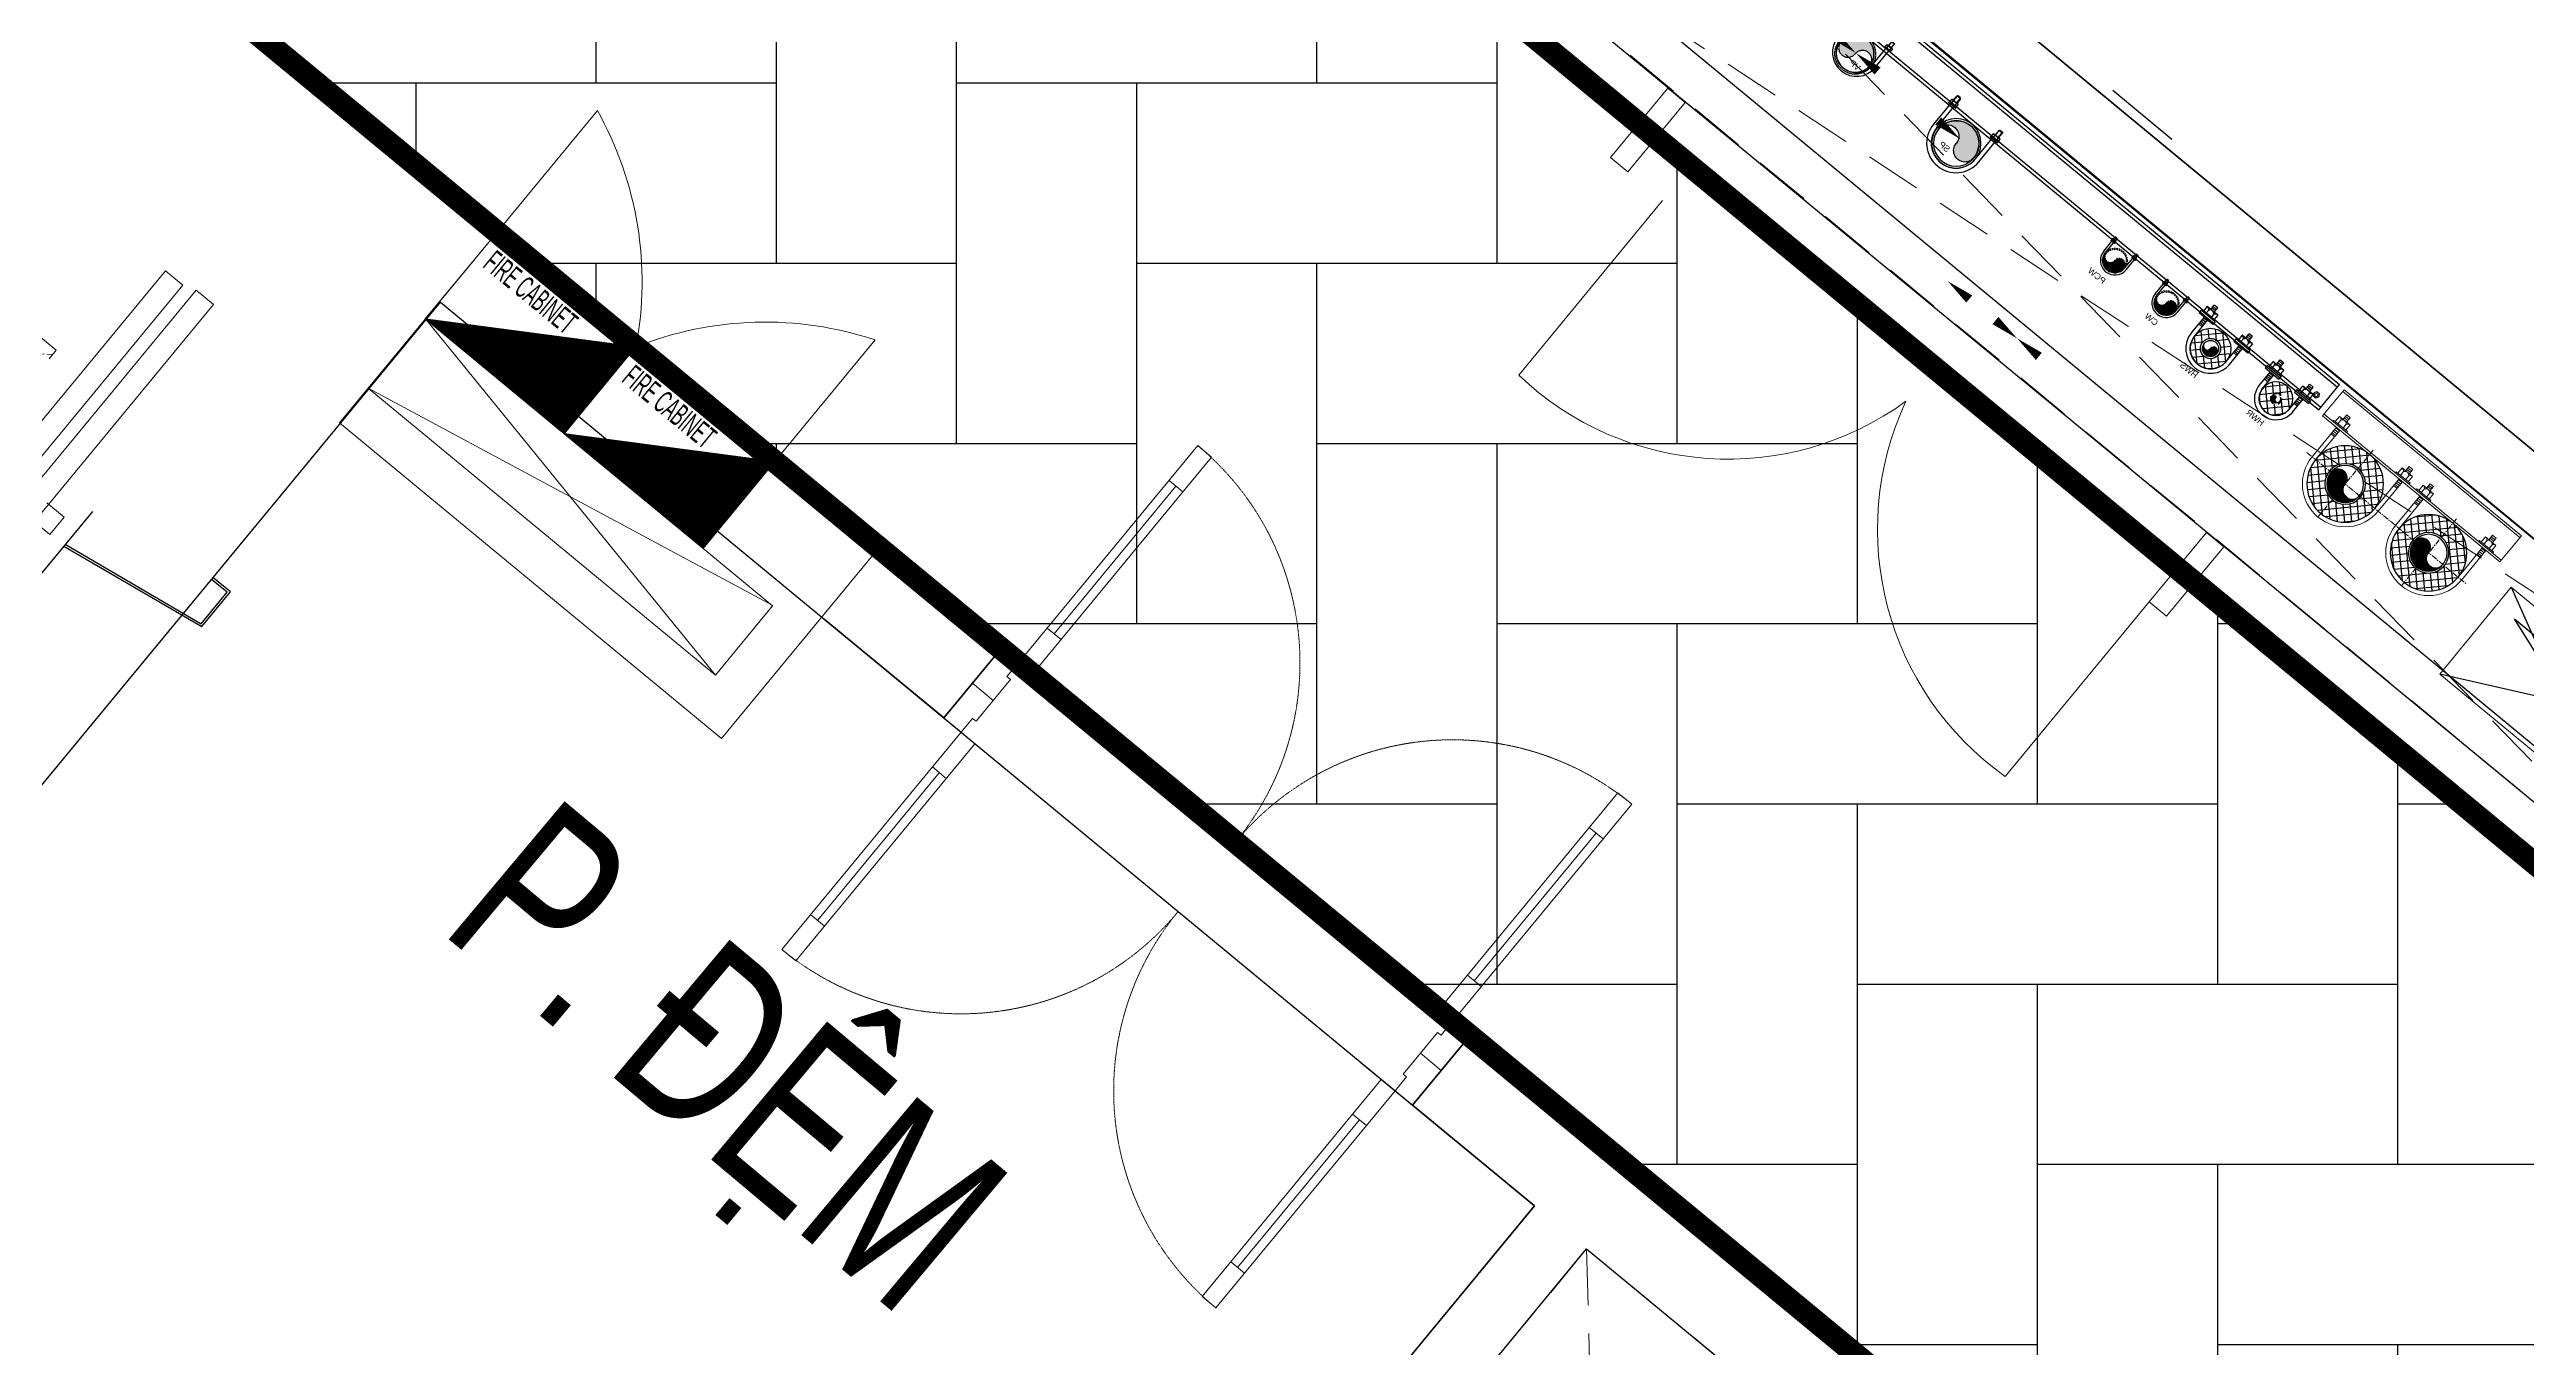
# Model space of a CAD drawing. Header units: millimetres. Extents: x -1307397 to 11565522512, y -626897 to 1138105.
# Drawn here: x 145765 to 151264, y 127131 to 130012 of the extents above; entities that cross this region are included whole.
import ezdxf
from ezdxf.enums import TextEntityAlignment as Align

# ---------------------------------------------------------------- set-up
doc = ezdxf.new("R2010")
doc.units = ezdxf.units.MM
doc.header["$MEASUREMENT"] = 0
doc.set_wipeout_variables(frame=1)
for name, pattern in [('ACAD_ISO14W100', [24, 12, -3, 0, -3, 0, -3, 0, -3]), ('CENTER', [2, 1.25, -0.25, 0.25, -0.25]), ('COLD_WATER', [10.5, 6.5, -2, 0, -2]), ('HIDDEN', [0.375, 0.25, -0.125]), ('VENT', [3, 2, -1]), ('Xref_NT1+NT2_MBDV Cot vach_220729$0$ACAD_ISO02W100', [15, 12, -3]), ('Xref_NT1+NT2_MBDV Cot vach_220729$0$HIDDEN2', [0.1875, 0.125, -0.0625])]:
    doc.linetypes.add(name, pattern=pattern)
for name, color, linetype in [('A-CORE-OTLN', 160, 'Continuous'), ('KT-Net manh', 139, 'Continuous'), ('KT-Text', 7, 'Continuous'), ('KT-Tuong', 1, 'Continuous'), ('M-CHILLEDWTR-35CHW', 63, 'CHW'), ('M-GENERAL-15', 6, 'Continuous'), ('MEP-00-GENERAL-15', 6, 'Continuous'), ('MEP-F-SPK-100', 5, 'Continuous'), ('MEP-H-N-CWATR-50CW', 3, 'COLD_WATER'), ('MEP-H-N-DRAIN-70', 142, 'Continuous'), ('MEP-H-N-FITTING-35', 2, 'Continuous'), ('MEP-H-N-HWATR-50HW', 14, 'HWS'), ('MEP-H-N-HWATR-50HWR', 200, 'ACAD_ISO14W100'), ('MEP-H-N-VENT-35VE', 2, 'VENT'), ('MEP-M-DUCT-15', 6, 'Continuous'), ('MEP-M-DUCT-25', 7, 'Continuous'), ('SPE-MEP-General', 71, 'Continuous'), ('Xref_NT1+NT2_MBDV Cot vach_220729$0$KT-Net manh', 139, 'Continuous'), ('Xref_NT1+NT2_MBDV Cot vach_220729$0$KT-Tuong', 1, 'Continuous')]:
    doc.layers.add(name, color=color, linetype=linetype)
for name, color, linetype, lineweight in [('khung layout', 8, 'Continuous', 9), ('KT-lomo nuoc', 3, 'HIDDEN', 5), ('KT-Net cat', 1, 'Continuous', 40), ('SPE-MEP-Fire', 10, 'Continuous', 0), ('SPE-MEP-HVAC', 140, 'Continuous', 0), ('SPE-MEP-M-SLAB OPENING', 4, 'Continuous', 0), ('SPE-MEP-M-WALL OPENING', 81, 'Continuous', 0), ('SPE-MEP-Plumbing', 90, 'Continuous', 0), ('Xref_NT1+NT2_MBDV Cot vach_220729$0$CUA', 37, 'Continuous', 13), ('Xref_NT1+NT2_MBDV Cot vach_220729$0$KT-Noi that', 36, 'Continuous', 9)]:
    doc.layers.add(name, color=color, linetype=linetype, lineweight=lineweight)
doc.styles.add('Arial', font='arial.ttf', dxfattribs={"width": 0.7})
doc.styles.add('AUDIT_D_220808132811-16', font='txt')
doc.styles.get("Standard").update_dxf_attribs({"font": 'arial.ttf'})
doc.linetypes.add('CHW', pattern='A,10,-3.4,["CHW",AUDIT_D_220808132811-16,S=1.8,R=0,X=-2.8,Y=-0.77],-3.4', length=16.8)
doc.linetypes.add('HWS', pattern='A,8.75,-0.785714,["HWS",Standard,S=3,R=0,X=0,Y=-1.5],-10.214286,8.75', length=28.5)
doc.dimstyles.new('SPE-DIM25', dxfattribs={"dimscale": 25, "dimtxt": 2.5, "dimasz": 2.5, "dimexe": 1.25, "dimexo": 0.625, "dimtad": 1, "dimdec": 0, "dimtxsty": 'Standard', "dimcen": 2.5, "dimadec": 0, "dimazin": 0, "dimtfac": 1, "dimtdec": 0, "dimtmove": 0, "dimatfit": 3, "dimldrblk": 'CLOSEDBLANK', "dimfxl": 1, "dimarcsym": 0})

# ---------------------------------------------------------------- blocks, each defined once
blk = doc.blocks.new('Xref_NT1+NT2_MBDV Cot vach_220729$0$TMCC')
at = {"layer": 'Xref_NT1+NT2_MBDV Cot vach_220729$0$KT-Noi that', "linetype": 'Continuous', "ltscale": 2}
for p, q in [((-2515, -215, 0), (-2515, -2440, 0)), ((-2465, -2440, 0), (-2465, -215, 0)), ((-2560, -1865, 0), (-2560, -1815, 0)), ((-2560, -1815, 0), (-2510, -1815, 0)), ((-2510, -1865, 0), (-2560, -1865, 0)), ((-2310, -2115, 0), (-2310, -2140, 0)), ((-2310, -2140, 0), (-185, -2140, 0)), ((-2515, -2440, 0), (-2465, -2440, 0))]:
    blk.add_line(p, q, dxfattribs=at)
at = {"layer": 'Xref_NT1+NT2_MBDV Cot vach_220729$0$KT-Noi that', "linetype": 'Xref_NT1+NT2_MBDV Cot vach_220729$0$ACAD_ISO02W100', "ltscale": 2}
blk.add_line((-185, -490, 0), (-2310, -2127.5, 0), dxfattribs=at)
at = {"layer": 'Xref_NT1+NT2_MBDV Cot vach_220729$0$KT-Noi that', "linetype": 'Continuous', "ltscale": 2, "elevation": 0}
blk.add_lwpolyline([(-2385, -2430), (-2385, -225), (-2435, -225), (-2435, -2430)], close=True, dxfattribs=at)
blk = doc.blocks.new('A$C667142F9')
at = {"layer": 'Xref_NT1+NT2_MBDV Cot vach_220729$0$KT-Net manh'}
blk.add_line((2769.5, 1269.2), (1941.7, 266.8), dxfattribs=at)
at = {"layer": 'Xref_NT1+NT2_MBDV Cot vach_220729$0$KT-Net manh', "elevation": 0}
for points in [[(2705.8, 1192.1), (3012.1, 1013.4), (3075.7, 1090.3), (3037.1, 1122.2)], [(2709.1, 1196.1), (3010.7, 1019.5), (3068.6, 1089.6), (3033.9, 1118.3)]]:
    blk.add_lwpolyline(points, dxfattribs=at)
at = {"layer": 'Xref_NT1+NT2_MBDV Cot vach_220729$0$KT-Noi that', "rotation": 140.448826737169}
blk.add_blockref('Xref_NT1+NT2_MBDV Cot vach_220729$0$TMCC', (-454.7, 1448.2), dxfattribs=at)
blk = doc.blocks.new('*U599')
at = {"color": 0}
blk.add_lwpolyline([(0, 0), (250, 0), (250, 500), (0, 500)], close=True, dxfattribs=at)
at = {"layer": 'MEP-M-DUCT-15'}
blk.add_lwpolyline([(50, 450), (150, 350), (50, 50), (50, 450)], dxfattribs=at)
for points in [[(50, 50), (50, 450), (150, 350), (50, 50)], [(150, 350), (200, 450), (50, 450), (150, 350)]]:
    blk.add_solid(points, dxfattribs=at)
at = {"layer": 'MEP-M-DUCT-25'}
for p, q in [((0, 500), (250, 0)), ((0, 0), (250, 500))]:
    blk.add_line(p, q, dxfattribs=at)
blk = doc.blocks.new('*U602')
at = {"color": 0, "linetype": 'Continuous'}
for p, q in [((-6.5, 3.8), (0, 7.5)), ((-6.5, -3.8), (-6.5, 3.8)), ((6.5, 3.8), (0, 7.5)), ((6.5, -3.8), (6.5, 3.8)), ((-6.5, -3.8), (0, -7.5)), ((6.5, -3.8), (0, -7.5))]:
    blk.add_line(p, q, dxfattribs=at)
for radius in [6.5, 3.4]:
    blk.add_circle((0, 0), radius, dxfattribs=at)
blk.add_arc((0, 0), 4, 250, 160, dxfattribs=at)
blk = doc.blocks.new('*U567')
at = {"layer": 'MEP-00-GENERAL-15'}
for p, q in [((-1933.5, 0), (19.7, 0)), ((-1933.5, 0), (-1933.5, -72.2)), ((19.7, 0), (19.7, -72.2)), ((-1933.5, -7.2), (19.7, -7.2)), ((-1933.5, -65), (19.7, -65)), ((-1933.5, -72.2), (19.7, -72.2))]:
    blk.add_line(p, q, dxfattribs=at)
at = {"layer": 'khung layout', "xscale": -1, "rotation": 270}
for p in [(-1908.5, -21.9), (-5.3, -21.9)]:
    blk.add_blockref('*U602', p, dxfattribs=at)
blk = doc.blocks.new('nut3f')
at = {"linetype": 'Continuous'}
for p, q in [((3.9, 14.7), (3, 13.1)), ((14.9, 7.5), (4.1, 7.5)), ((3.9, -14.7), (3, -13.1)), ((14.9, -7.5), (4.1, -7.5))]:
    blk.add_line(p, q, dxfattribs=at)
blk.add_lwpolyline([(0, -16.5), (3, -16.5), (3, 16.5), (0, 16.5)], close=True)
for points in [[(4.1, 15, 0.295391), (4.1, 7.5, 0.147477), (4.1, -7.5, 0.295391), (4.1, -15)], [(14.9, -15, 0.295391), (14.9, -7.5, 0.147477), (14.9, 7.5, 0.295391), (14.9, 15, 0.295391)]]:
    blk.add_lwpolyline(points, format="xyb", dxfattribs=at)
for points in [[(3, -13.1), (3, 13.1)], [(4.1, 15), (14.9, 15)], [(15.1, 14.7), (16, 13.1), (16, -13.1), (15.1, -14.7)], [(16, -13.1), (16, 13.1)], [(14.9, -15), (4.1, -15)]]:
    blk.add_lwpolyline(points, dxfattribs=at)
blk = doc.blocks.new('A$C7E1B1627')
for p, q in [((5.4, 9.9, 0), (5.4, -3.5, 0)), ((15.6, 9.9, 0), (5.4, 9.9, 0)), ((6.4, 9.9, 0), (6.4, -3.5, 0)), ((14.5, 9.9, 0), (14.5, -3.5, 0)), ((15.6, -3.5, 0), (15.6, 9.9, 0)), ((5.4, -3.5, 0), (15.6, -3.5, 0)), ((6.9, -5, 0), (5.4, -3.5, 0)), ((5.4, -3.5, 0), (15.6, -3.5, 0)), ((14, -5, 0), (6.9, -5, 0)), ((15.6, -3.5, 0), (14, -5, 0))]:
    blk.add_line(p, q)
at = {"xscale": 0.6346153849304894, "yscale": 0.6350852196133432, "zscale": 0.6346153849304894, "rotation": 270}
blk.add_blockref('nut3f', (10.5, 20, 0), dxfattribs=at)
blk = doc.blocks.new('M80')
at = {"extrusion": (0, 0, -1)}
for p, q in [((0, 53.4), (-48, 53.4)), ((0, 45.2), (-48, 45.2)), ((0, -45.2), (-48, -45.2)), ((0, -53.4), (-48, -53.4))]:
    blk.add_line(p, q, dxfattribs=at)
for radius in [53.4, 45.2]:
    blk.add_arc((0, 0), radius, 90, 270, dxfattribs=at)
at = {"extrusion": (0, 0, -1), "xscale": -0.8181818181818181, "yscale": 0.8181818181818181, "zscale": 0.8181818181818181, "rotation": 89.99999494931724}
blk.add_blockref('A$C7E1B1627', (64.3, 57.9, 0), dxfattribs=at)
at = {"xscale": -0.8181818181818181, "yscale": 0.8181818181818181, "zscale": -0.8181818181818181, "rotation": 270.0000050506828}
blk.add_blockref('A$C7E1B1627', (-64.3, -57.9, 0), dxfattribs=at)
blk = doc.blocks.new('A$C2E6932DA')
blk.add_wipeout([(55.2, 0), (54.8, -6.9), (53.5, -13.7), (51.4, -20.3), (48.4, -26.6), (44.7, -32.5), (40.3, -37.8), (35.2, -42.6), (29.6, -46.6), (23.5, -50), (17.1, -52.5), (10.4, -54.3), (3.5, -55.1), (-3.5, -55.1), (-10.4, -54.3), (-17.1, -52.5), (-23.5, -50), (-29.6, -46.6), (-35.2, -42.6), (-40.3, -37.8), (-44.7, -32.5), (-48.4, -26.6), (-51.4, -20.3), (-53.5, -13.7), (-54.8, -6.9), (-55.2, 0), (-54.8, 6.9), (-53.5, 13.7), (-51.4, 20.3), (-48.4, 26.6), (-44.7, 32.5), (-40.3, 37.8), (-35.2, 42.6), (-29.6, 46.6), (-23.5, 50), (-17.1, 52.5), (-10.4, 54.3), (-3.5, 55.1), (3.5, 55.1), (10.4, 54.3), (17.1, 52.5), (23.5, 50), (29.6, 46.6), (35.2, 42.6), (40.3, 37.8), (44.7, 32.5), (48.4, 26.6), (51.4, 20.3), (53.5, 13.7), (54.8, 6.9)])
h = blk.add_hatch(color=256)
edge = h.paths.add_edge_path()
edge.add_arc((25.4, 0), 25.4, 0, 180)
edge.add_arc((-25.4, 0), 25.4, -180, 0, ccw=False)
edge.add_arc((0, 0), 50.8, 0, 180, ccw=False)
for radius in [55.2, 50.8]:
    blk.add_circle((0, 0), radius)
for centre, radius, start, end in [((0, 0), 50.8, 0, 180), ((25.4, 0), 25.4, 0, 180), ((-25.4, 0), 25.4, 180, 0)]:
    blk.add_arc(centre, radius, start, end)
blk = doc.blocks.new('Pipe-DN32')
for points in [[(-98, -50, 0.414214), (-80, -68), (-80, -50, -1)], [(-62, -50, 1), (-80, -50)], [(-62, -50), (-80, -50), (-80, -68, 0.414214)]]:
    blk.add_hatch(color=256).paths.add_polyline_path(points)
at = {"layer": 'M-GENERAL-15'}
h = blk.add_hatch(dxfattribs=at)
h.set_pattern_fill('ANSI37', color=256, scale=5, style=0)
h.set_pattern_definition([(45, (520, 1422.5), (-11.22532, 11.22532), []), (135, (520, 1422.5), (-11.22532, -11.22532), [])])
edge = h.paths.add_edge_path()
edge.add_arc((-80, -50), 45, 0, 360)
edge = h.paths.add_edge_path(flags=17)
edge.add_arc((-80, -50), 22.5, 0, 360)
for radius in [22.5, 18]:
    blk.add_circle((-80, -50), radius)
for centre, start, end in [((-89, -50), 180, 0), ((-71, -50), 0, 180)]:
    blk.add_arc(centre, 9, start, end)
at = {"layer": 'M-CHILLEDWTR-35CHW'}
blk.add_circle((-80, -50), 45, dxfattribs=at)
at = {"layer": 'MEP-H-N-FITTING-35'}
for p, q in [((-150, 2.5), (-150, -5)), ((-110, 2.5), (-150, 2.5)), ((-145, 17.5), (-145, 2.5)), ((-115, 17.5), (-145, 17.5)), ((-137.5, 2.5), (-137.5, 12.4)), ((-125, 30), (-135, 30)), ((-135, 17.5), (-135, 30)), ((-125, 25.8), (-135, 25.8)), ((-125, 21.7), (-135, 21.7)), ((-125, 17.5), (-125, 30)), ((-122.5, 2.5), (-122.5, 12.4)), ((-115, 17.5), (-115, 2.5)), ((-110, 2.5), (-110, -5)), ((-50, 2.5), (-50, -5)), ((-10, 2.5), (-50, 2.5)), ((-45, 17.5), (-45, 2.5)), ((-15, 17.5), (-45, 17.5)), ((-37.5, 2.5), (-37.5, 12.4)), ((-25, 30), (-35, 30)), ((-35, 17.5), (-35, 30)), ((-25, 25.8), (-35, 25.8)), ((-25, 21.7), (-35, 21.7)), ((-25, 17.5), (-25, 30)), ((-22.5, 2.5), (-22.5, 12.4)), ((-15, 17.5), (-15, 2.5)), ((-10, 2.5), (-10, -5)), ((-110, -5), (-150, -5)), ((-135, -50), (-135, -4.6)), ((-125, -7.6), (-135, -7.6)), ((-125, -12.1), (-135, -12.1)), ((-125, -16.6), (-135, -16.6)), ((-125, -21.1), (-135, -21.1)), ((-125, -24.6), (-135, -24.6)), ((-125, -50), (-125, -4.6)), ((-10, -5), (-50, -5)), ((-35, -50), (-35, -4.6)), ((-25, -7.6), (-35, -7.6)), ((-25, -12.1), (-35, -12.1)), ((-25, -16.6), (-35, -16.6)), ((-25, -21.1), (-35, -21.1)), ((-25, -24.6), (-35, -24.6)), ((-25, -50), (-25, -4.6))]:
    blk.add_line(p, q, dxfattribs=at)
for centre, radius, start, end in [((-144.1, 10.7), 6.83, 14.3721, 97.4324), ((-130, 9.4), 8.08, 21.8045, 158.1955), ((-115.9, 10.7), 6.83, 82.5676, 165.6279), ((-44.1, 10.7), 6.83, 14.3721, 97.4324), ((-30, 9.4), 8.08, 21.8045, 158.1955), ((-15.9, 10.7), 6.83, 82.5676, 165.6279), ((-80, -50), 55, 180, 0), ((-80, -50), 45, 180, 0)]:
    blk.add_arc(centre, radius, start, end, dxfattribs=at)
blk = doc.blocks.new('*U601')
blk.add_blockref('Pipe-DN32', (172.5, 5))
blk = doc.blocks.new('Pipe-DN20')
for points in [[(-80, -38.5, -0.908893), (-90.5, -38.5, 0.386545), (-80, -48)], [(-69.5, -38.5, 0.908893), (-80, -38.5)], [(-69.5, -38.5), (-80, -38.5), (-80, -48, 0.386545)]]:
    blk.add_hatch(color=256).paths.add_polyline_path(points)
at = {"layer": 'M-GENERAL-15'}
h = blk.add_hatch(dxfattribs=at)
h.set_pattern_fill('ANSI37', color=256, scale=5, style=0)
h.set_pattern_definition([(45, (520, 1435), (-11.22532, 11.22532), []), (135, (520, 1435), (-11.22532, -11.22532), [])])
edge = h.paths.add_edge_path()
edge.add_arc((-80, -37.5), 37.5, 0, 360)
edge = h.paths.add_edge_path(flags=17)
edge.add_arc((-80, -37.5), 12.5, 0, 360)
for radius in [12.5, 10.5]:
    blk.add_circle((-80, -37.5), radius)
for centre, start, end in [((-85.2, -38), 185.465, 354.535), ((-74.8, -39), 5.465, 174.535)]:
    blk.add_arc(centre, 5.25, start, end)
at = {"layer": 'M-CHILLEDWTR-35CHW'}
blk.add_circle((-80, -37.5), 37.5, dxfattribs=at)
at = {"layer": 'MEP-H-N-FITTING-35'}
for p, q in [((-142.5, 7.5), (-142.5, 0)), ((-102.5, 0), (-142.5, 0)), ((-137.5, 22.5), (-137.5, 7.5)), ((-130, 7.5), (-130, 17.4)), ((-117.5, 35), (-127.5, 35)), ((-127.5, 22.5), (-127.5, 35)), ((-117.5, 30.8), (-127.5, 30.8)), ((-117.5, 26.7), (-127.5, 26.7)), ((-127.5, -38.5), (-127.5, 0)), ((-117.5, 22.5), (-117.5, 35)), ((-117.5, -38.5), (-117.5, 0)), ((-115, 7.5), (-115, 17.4)), ((-107.5, 22.5), (-107.5, 7.5)), ((-102.5, 7.5), (-102.5, 0)), ((-57.5, 7.5), (-57.5, 0)), ((-17.5, 0), (-57.5, 0)), ((-52.5, 22.5), (-52.5, 7.5)), ((-45, 7.5), (-45, 17.4)), ((-32.5, 35), (-42.5, 35)), ((-42.5, 22.5), (-42.5, 35)), ((-32.5, 30.8), (-42.5, 30.8)), ((-32.5, 26.7), (-42.5, 26.7)), ((-42.5, -38.5), (-42.5, 0)), ((-32.5, 22.5), (-32.5, 35)), ((-32.5, -38.5), (-32.5, 0)), ((-30, 7.5), (-30, 17.4)), ((-22.5, 22.5), (-22.5, 7.5)), ((-17.5, 7.5), (-17.5, 0)), ((-117.5, -2.6), (-127.5, -2.6)), ((-117.5, -7.1), (-127.5, -7.1)), ((-117.5, -11.6), (-127.5, -11.6)), ((-117.5, -16.1), (-127.5, -16.1)), ((-117.5, -19.6), (-127.5, -19.6)), ((-32.5, -2.6), (-42.5, -2.6)), ((-32.5, -7.1), (-42.5, -7.1)), ((-32.5, -11.6), (-42.5, -11.6)), ((-32.5, -16.1), (-42.5, -16.1)), ((-32.5, -19.6), (-42.5, -19.6))]:
    blk.add_line(p, q, dxfattribs=at)
at = {"layer": 'MEP-H-N-FITTING-35', "linetype": 'Continuous'}
for p, q in [((-102.5, 7.5), (-142.5, 7.5)), ((-107.5, 22.5), (-137.5, 22.5)), ((-17.5, 7.5), (-57.5, 7.5)), ((-22.5, 22.5), (-52.5, 22.5))]:
    blk.add_line(p, q, dxfattribs=at)
at = {"layer": 'MEP-H-N-FITTING-35'}
for centre, radius, start, end in [((-136.6, 15.8), 6.83, 14.3721, 97.4324), ((-122.5, 14.4), 8.08, 21.8045, 158.1955), ((-108.4, 15.8), 6.83, 82.5676, 165.6279), ((-51.6, 15.8), 6.83, 14.3721, 97.4324), ((-37.5, 14.4), 8.08, 21.8045, 158.1955), ((-23.4, 15.8), 6.83, 82.5676, 165.6279), ((-80, -37.5), 47.5, 178.678, 1.322), ((-80, -37.5), 37.5, 178.5121, 1.4879)]:
    blk.add_arc(centre, radius, start, end, dxfattribs=at)
blk = doc.blocks.new('*U598')
blk.add_blockref('Pipe-DN20', (170, 0))
blk = doc.blocks.new('m110')
at = {"extrusion": (0, 0, -1)}
for p, q in [((0, 65.2), (-59.1, 65.2)), ((0, 55.2), (-59.1, 55.2)), ((0, -55.2), (-59.1, -55.2)), ((0, -65.2), (-59.1, -65.2))]:
    blk.add_line(p, q, dxfattribs=at)
for radius in [65.3, 55.2]:
    blk.add_arc((0, 0), radius, 90, 270, dxfattribs=at)
at = {"zscale": -1, "rotation": 269.9999949493172}
blk.add_blockref('A$C7E1B1627', (-79.1, 70.7, 0), dxfattribs=at)
at = {"extrusion": (0, 0, -1), "rotation": 90.00000505068277}
blk.add_blockref('A$C7E1B1627', (79.1, -70.7, 0), dxfattribs=at)
blk = doc.blocks.new('CHILLED-DN80')
at = {"layer": 'M-CHILLEDWTR-35CHW'}
for points in [[(-120, -131), (-120, -90, -1), (-161, -90, 0.414214)], [(-120, -90), (-79, -90, 1)], [(-79, -90), (-120, -90), (-120, -131, 0.414214)], [(120, -131), (120, -90, -1), (79, -90, 0.414214)], [(120, -90), (161, -90, 1)], [(161, -90), (120, -90), (120, -131, 0.414214)]]:
    blk.add_hatch(color=256, dxfattribs=at).paths.add_polyline_path(points)
at = {"layer": 'M-GENERAL-15'}
h = blk.add_hatch(dxfattribs=at)
h.set_pattern_fill('ANSI37', color=256, scale=5, style=0)
h.set_pattern_definition([(45, (480, 1382.5), (-11.22532, 11.22532), []), (135, (480, 1382.5), (-11.22532, -11.22532), [])])
edge = h.paths.add_edge_path()
edge.add_arc((-120, -90), 85, 0, 360)
edge = h.paths.add_edge_path(flags=17)
edge.add_arc((-120, -90), 45, 0, 360)
h = blk.add_hatch(dxfattribs=at)
h.set_pattern_fill('ANSI37', color=256, scale=5, style=0)
h.set_pattern_definition([(135, (-480, 1382.5), (11.22532, 11.22532), []), (45, (-480, 1382.5), (11.22532, -11.22532), [])])
edge = h.paths.add_edge_path()
edge.add_arc((120, -90), 85, 0, 360)
edge = h.paths.add_edge_path(flags=17)
edge.add_arc((120, -90), 45, 0, 360)
for p, q in [((255, 70), (-255, 70)), ((-255, -5), (-255, 70)), ((255, 65), (-255, 65)), ((255, -5), (255, 70)), ((255, 0), (-255, 0)), ((-230, 2.9), (-230, 0.4)), ((-190, 2.9), (-230, 2.9)), ((-225, 17.9), (-225, 2.9)), ((-195, 17.9), (-225, 17.9)), ((-217.5, 2.9), (-217.5, 12.8)), ((-205, 30.4), (-215, 30.4)), ((-215, 17.9), (-215, 30.4)), ((-205, 26.1), (-215, 26.1)), ((-205, 22.1), (-215, 22.1)), ((-205, 17.9), (-205, 30.4)), ((-202.5, 2.9), (-202.5, 12.8)), ((-195, 17.9), (-195, 2.9)), ((-190, 2.9), (-190, 0.4)), ((-50, 2.9), (-50, 0.4)), ((-10, 2.9), (-50, 2.9)), ((-45, 17.9), (-45, 2.9)), ((-15, 17.9), (-45, 17.9)), ((-37.5, 2.9), (-37.5, 12.8)), ((-25, 30.4), (-35, 30.4)), ((-35, 17.9), (-35, 30.4)), ((-25, 26.1), (-35, 26.1)), ((-25, 22.1), (-35, 22.1)), ((-25, 17.9), (-25, 30.4)), ((-22.5, 2.9), (-22.5, 12.8)), ((-15, 17.9), (-15, 2.9)), ((-10, 2.9), (-10, 0.4)), ((10, 2.9), (10, 0.4)), ((10, 2.9), (50, 2.9)), ((15, 17.9), (15, 2.9)), ((15, 17.9), (45, 17.9)), ((22.5, 2.9), (22.5, 12.8)), ((25, 30.4), (35, 30.4)), ((25, 17.9), (25, 30.4)), ((25, 26.1), (35, 26.1)), ((25, 22.1), (35, 22.1)), ((35, 17.9), (35, 30.4)), ((37.5, 2.9), (37.5, 12.8)), ((45, 17.9), (45, 2.9)), ((50, 2.9), (50, 0.4)), ((190, 2.9), (190, 0.4)), ((190, 2.9), (230, 2.9)), ((195, 17.9), (195, 2.9)), ((195, 17.9), (225, 17.9)), ((202.5, 2.9), (202.5, 12.8)), ((205, 30.4), (215, 30.4)), ((205, 17.9), (205, 30.4)), ((205, 26.1), (215, 26.1)), ((205, 22.1), (215, 22.1)), ((215, 17.9), (215, 30.4)), ((217.5, 2.9), (217.5, 12.8)), ((225, 17.9), (225, 2.9)), ((230, 2.9), (230, 0.4)), ((255, -5), (-255, -5)), ((-215, -90), (-215, -5)), ((-205, -7.2), (-215, -7.2)), ((-205, -11.7), (-215, -11.7)), ((-205, -16.2), (-215, -16.2)), ((-205, -20.7), (-215, -20.7)), ((-205, -24.2), (-215, -24.2)), ((-205, -90), (-205, -5)), ((-35, -90), (-35, -5)), ((-25, -7.2), (-35, -7.2)), ((-25, -11.7), (-35, -11.7)), ((-25, -16.2), (-35, -16.2)), ((-25, -20.7), (-35, -20.7)), ((-25, -24.2), (-35, -24.2)), ((-25, -90), (-25, -5)), ((25, -90), (25, -5)), ((25, -7.2), (35, -7.2)), ((25, -11.7), (35, -11.7)), ((25, -16.2), (35, -16.2)), ((25, -20.7), (35, -20.7)), ((25, -24.2), (35, -24.2)), ((35, -90), (35, -5)), ((205, -90), (205, -5)), ((205, -7.2), (215, -7.2)), ((205, -11.7), (215, -11.7)), ((205, -16.2), (215, -16.2)), ((205, -20.7), (215, -20.7)), ((205, -24.2), (215, -24.2)), ((215, -90), (215, -5))]:
    blk.add_line(p, q)
at = {"color": 8, "linetype": 'CENTER', "ltscale": 10}
for p, q in [((-120, -185), (-120, 10)), ((120, -185), (120, 10)), ((230, -90), (-230, -90))]:
    blk.add_line(p, q, dxfattribs=at)
for centre, radius, start, end in [((-224.1, 11.1), 6.83, 14.3721, 97.4324), ((-210, 9.8), 8.08, 21.8045, 158.1955), ((-195.9, 11.1), 6.83, 82.5676, 165.6279), ((-44.1, 11.1), 6.83, 14.3721, 97.4324), ((-30, 9.8), 8.08, 21.8045, 158.1955), ((-15.9, 11.1), 6.83, 82.5676, 165.6279), ((15.9, 11.1), 6.83, 14.3721, 97.4324), ((30, 9.8), 8.08, 21.8045, 158.1955), ((44.1, 11.1), 6.83, 82.5676, 165.6279), ((195.9, 11.1), 6.83, 14.3721, 97.4324), ((210, 9.8), 8.08, 21.8045, 158.1955), ((224.1, 11.1), 6.83, 82.5676, 165.6279), ((-120, -90), 95, 180, 0), ((120, -90), 95, 180, 0)]:
    blk.add_arc(centre, radius, start, end)
at = {"color": 2}
for centre, start, end in [((-140.5, -90), 180, 0), ((-99.5, -90), 0, 180), ((99.5, -90), 180, 0), ((140.5, -90), 0, 180)]:
    blk.add_arc(centre, 20.5, start, end, dxfattribs=at)
at = {"layer": 'M-CHILLEDWTR-35CHW'}
for centre, radius in [((-120, -90), 85), ((-120, -90), 45), ((-120, -90), 41), ((120, -90), 85), ((120, -90), 45), ((120, -90), 41)]:
    blk.add_circle(centre, radius, dxfattribs=at)
blk = doc.blocks.new('*U595')
blk.add_blockref('CHILLED-DN80', (255, 5))
blk = doc.blocks.new('*D580')
at = {"layer": 'Defpoints', "color": 0, "transparency": 16777216}
for p in [(-200.1, 278.1, 0), (0.1, 278.1, 0), (0.1, 162.3)]:
    blk.add_point(p, dxfattribs=at)
at = {"layer": 'SPE-MEP-HVAC', "color": 0, "lineweight": -2, "transparency": 16777216}
for p, q in [((-200.1, 262.4), (-200.1, 131.1)), ((0.1, 262.4), (0.1, 131.1)), ((-137.6, 162.3), (-62.4, 162.3))]:
    blk.add_line(p, q, dxfattribs=at)
at = {"layer": 'SPE-MEP-HVAC', "color": 0, "transparency": 16777216}
for points in [[(-137.6, 172.7), (-137.6, 151.9), (-200.1, 162.3)], [(-62.4, 172.7), (-62.4, 151.9), (0.1, 162.3)]]:
    blk.add_solid(points, dxfattribs=at)
at = {"layer": 'SPE-MEP-HVAC', "color": 0, "transparency": 16777216, "insert": (-100, 209.9), "char_height": 62.5, "attachment_point": 5}
blk.add_mtext('200', dxfattribs=at)
blk = doc.blocks.new('_ClosedBlank')
at = {"linetype": 'ByBlock', "lineweight": -2}
for p, q in [((-1, 0.167), (0, 0)), ((-1, 0.167), (-1, -0.167)), ((0, 0), (-1, -0.167))]:
    blk.add_line(p, q, dxfattribs=at)
blk = doc.blocks.new('*D581')
at = {"layer": 'Defpoints', "color": 0, "transparency": 16777216}
for p in [(179.7, 394.7, 0), (479.2, 425.4), (479.2, 423.2)]:
    blk.add_point(p, dxfattribs=at)
at = {"layer": 'MEP-H-N-FITTING-35', "color": 0, "lineweight": -2, "transparency": 16777216}
for p, q in [((179.7, 410.3), (179.7, 454.4)), ((242.2, 423.2), (416.7, 423.2)), ((479.2, 409.8), (479.2, 391.9))]:
    blk.add_line(p, q, dxfattribs=at)
at = {"layer": 'MEP-H-N-FITTING-35', "color": 0, "transparency": 16777216}
for points in [[(242.2, 433.6), (242.2, 412.8), (179.7, 423.2)], [(416.7, 433.6), (416.7, 412.8), (479.2, 423.2)]]:
    blk.add_solid(points, dxfattribs=at)
at = {"layer": 'MEP-H-N-FITTING-35', "color": 0, "transparency": 16777216, "insert": (329.5, 470.7), "char_height": 62.5, "attachment_point": 5}
blk.add_mtext('300', dxfattribs=at)
blk = doc.blocks.new('*D582')
at = {"layer": 'Defpoints', "color": 0, "transparency": 16777216}
for p in [(479.2, 425.4), (479.2, 423.2), (778.8, 394.7, 0)]:
    blk.add_point(p, dxfattribs=at)
at = {"layer": 'MEP-H-N-FITTING-35', "color": 0, "lineweight": -2, "transparency": 16777216}
for p, q in [((778.8, 410.3), (778.8, 454.4)), ((479.2, 409.8), (479.2, 391.9)), ((716.3, 423.2), (541.7, 423.2))]:
    blk.add_line(p, q, dxfattribs=at)
at = {"layer": 'MEP-H-N-FITTING-35', "color": 0, "transparency": 16777216}
for points in [[(541.7, 433.6), (541.7, 412.8), (479.2, 423.2)], [(716.3, 433.6), (716.3, 412.8), (778.8, 423.2)]]:
    blk.add_solid(points, dxfattribs=at)
at = {"layer": 'MEP-H-N-FITTING-35', "color": 0, "transparency": 16777216, "insert": (629, 470.7), "char_height": 62.5, "attachment_point": 5}
blk.add_mtext('300', dxfattribs=at)
blk = doc.blocks.new('*D583')
at = {"layer": 'Defpoints', "color": 0, "transparency": 16777216}
for p in [(-2150.4, 278.1, 0), (-200.1, 278.1), (-200.1, 162.3)]:
    blk.add_point(p, dxfattribs=at)
at = {"layer": 'SPE-MEP-HVAC', "color": 0, "lineweight": -2, "transparency": 16777216}
for p, q in [((-2150.4, 262.5), (-2150.4, 131.1)), ((-200.1, 262.4), (-200.1, 131.1)), ((-2087.9, 162.3), (-262.6, 162.3))]:
    blk.add_line(p, q, dxfattribs=at)
at = {"layer": 'SPE-MEP-HVAC', "color": 0, "transparency": 16777216}
for points in [[(-2087.9, 172.8), (-2087.9, 151.9), (-2150.4, 162.3)], [(-262.6, 172.8), (-262.6, 151.9), (-200.1, 162.3)]]:
    blk.add_solid(points, dxfattribs=at)
at = {"layer": 'SPE-MEP-HVAC', "color": 0, "transparency": 16777216, "insert": (-1175.3, 209.9), "char_height": 62.5, "attachment_point": 5}
blk.add_mtext('1950', dxfattribs=at)
blk = doc.blocks.new('Fire cabinet 800x250')
at = {"layer": 'SPE-MEP-Fire'}
h = blk.add_hatch(dxfattribs=at)
h.set_pattern_fill('ANSI31', color=256)
h.set_pattern_definition([(45, (-400, -6e-13), (-0.088388348, 0.088388348), [])])
h.paths.add_polyline_path([(0, 0), (-400, 0), (0, 250)])
h = blk.add_hatch(dxfattribs=at)
h.set_pattern_fill('ANSI31', color=256)
h.paths.add_polyline_path([(400, 0), (0, 0), (400, 250)])
for p, q in [((-400, 250), (-400, 600)), ((400, 250), (400, 600))]:
    blk.add_line(p, q, dxfattribs=at)
for points in [[(400, 250), (-400, 250), (-400, 0), (400, 0)], [(0, 0), (-400, 0), (0, 250)], [(400, 0), (0, 0), (400, 250)]]:
    blk.add_lwpolyline(points, close=True, dxfattribs=at)
for centre, start, end in [((-679.5, -123), 28.7622, 68.8659), ((679.5, -123), 111.1341, 151.2378)]:
    blk.add_arc(centre, 775.1, start, end, dxfattribs=at)
at = {"color": 1, "width": 0.5}
for p in [(-377.6, 169.8), (21.9, 169.8)]:
    blk.add_text('FIRE CABINET', height=50, dxfattribs=at).set_placement(p)
blk = doc.blocks.new('*U621')
at = {"linetype": 'HIDDEN', "ltscale": 500}
for p, q in [((1052.4, 463.6), (403.1, -915.2)), ((1455.5, -451.6), (0, 0))]:
    blk.add_line(p, q, dxfattribs=at)
blk.add_lwpolyline([(1052.4, 463.6), (1455.5, -451.6), (403.1, -915.2), (0, 0)], close=True, dxfattribs=at)
blk = doc.blocks.new('trucktnuoctang36')
at = {"layer": 'SPE-MEP-Fire'}
for p, q in [((12705.9, 10300.6, 0), (13349.6, 9509.7, 0)), ((13477, 9663.9, 0), (12578.6, 10146.4, 0))]:
    blk.add_line(p, q, dxfattribs=at)
at = {"layer": 'SPE-MEP-Fire', "elevation": 0}
for points in [[(13713, 9792.7), (12864.8, 10493.1), (12514.9, 10069.3), (13363, 9368.9)], [(13476.7, 9663.5), (12705.7, 10300.3), (12578.6, 10146.4), (13349.6, 9509.7)]]:
    blk.add_lwpolyline(points, close=True, dxfattribs=at)
at = {"layer": 'SPE-MEP-Fire', "extrusion": (9.86835e-05, 2.3783e-06, 1), "rotation": 320.4610331051376}
blk.add_blockref('Fire cabinet 800x250', (13014.1, 10045.6, 1.3), dxfattribs=at)
at = {"layer": 'SPE-MEP-HVAC', "linetype": 'HIDDEN', "ltscale": 1000, "xscale": -1, "rotation": 254.2212213649985}
blk.add_blockref('*U621', (15322.6, 6712.5, 0), dxfattribs=at)
blk = doc.blocks.new('*U631')
at = {"layer": 'KT-lomo nuoc', "ltscale": 500}
for p, q in [((2600, 3148.4), (347.2, -286.8)), ((2947.2, 2861.7), (0, 0))]:
    blk.add_line(p, q, dxfattribs=at)
blk.add_lwpolyline([(2600, 3148.4), (2947.2, 2861.7), (347.2, -286.8), (0, 0)], close=True, dxfattribs=at)
blk = doc.blocks.new('*U55')
for p, q in [((-1260, -100), (-1300, -100)), ((-1280, -100), (-1280, -525)), ((-90, -100), (-50, -100)), ((-70, -100), (-70, -525)), ((-1260, -525), (-1300, -525)), ((-90, -525), (-50, -525))]:
    blk.add_line(p, q)
for points in [[(-1350, 100), (-1290, 100), (-1290, 40), (-1300, 40), (-1300, 0), (-1350, 0)], [(0, 100), (-60, 100), (-60, 40), (-50, 40), (-50, 0), (0, 0)], [(-1300, 0), (-1260, 0), (-1260, -625), (-1300, -625)], [(-50, 0), (-90, 0), (-90, -625), (-50, -625)]]:
    blk.add_lwpolyline(points, close=True)
at = {"linetype": 'Xref_NT1+NT2_MBDV Cot vach_220729$0$HIDDEN2'}
for centre, start, end in [((-1300, 0), 270, 0), ((-50, 0), 180, 270)]:
    blk.add_arc(centre, 625, start, end, dxfattribs=at)
blk = doc.blocks.new('A$C290F11E9')
at = {"layer": 'SPE-MEP-Plumbing'}
for p, q in [((-798.3, -102.4, 0), (-798.3, -604.4, 0)), ((601.7, -102.4, 0), (601.7, -604.4, 0))]:
    blk.add_line(p, q, dxfattribs=at)
at = {"layer": 'SPE-MEP-Plumbing', "elevation": 0}
for points in [[(-848.3, 97.6), (-798.3, 97.6), (-798.3, -102.4), (-848.3, -102.4)], [(751.7, 97.6), (701.7, 97.6), (701.7, -102.4), (751.7, -102.4)]]:
    blk.add_lwpolyline(points, close=True, dxfattribs=at)
at = {"layer": 'SPE-MEP-Plumbing'}
for centre, start, end in [((-748.6, 65.3, 0), 265.7532, 345.5438), ((551.9, 65.3, 0), 194.4562, 274.2468)]:
    blk.add_arc(centre, 671.5, start, end, dxfattribs=at)
at = {"extrusion": (5.60538e-32, 1.41421e-16, -1), "xscale": -1, "rotation": 180}
blk.add_blockref('*U567', (797.7, 466.4, 0), dxfattribs=at)
at = {"layer": 'MEP-H-N-FITTING-35', "extrusion": (-6.62337e-09, 2.47174e-08, 1), "xscale": 0.6039215686274707, "yscale": 0.6039215686274707, "zscale": 0.6039215686274707, "rotation": 270.0014976114777}
for p in [(-405.7, 433.9, 0), (-257.4, 433.9, 0)]:
    blk.add_blockref('M80', p, dxfattribs=at)
at = {"layer": 'MEP-H-N-FITTING-35', "rotation": 269.9999562477321}
blk.add_blockref('m110', (180.2, 410.3, 0), dxfattribs=at)
blk.add_blockref('m110', (180.2, 410.3, 0), dxfattribs=at)
at = {"layer": 'MEP-H-N-HWATR-50HW', "xscale": -1}
blk.add_blockref('*U601', (-453.1, 463.1, 0), dxfattribs=at)
at = {"layer": 'MEP-H-N-HWATR-50HWR'}
blk.add_blockref('*U598', (-818.6, 462.4, 0), dxfattribs=at)
at = {"layer": 'SPE-MEP-M-SLAB OPENING'}
blk.add_blockref('*U595', (-1342.5, 461.5, 0), dxfattribs=at)
at = {"layer": 'SPE-MEP-M-WALL OPENING', "color": 4, "xscale": -1, "rotation": 90}
blk.add_blockref('*U599', (-1397.7, 434.6, 0), dxfattribs=at)
at = {"layer": 'SPE-MEP-Plumbing', "char_height": 13.5, "attachment_point": 1}
for s, insert in [('HWR', (-742, 369.9)), ('HWS', (-561.1, 357.7))]:
    blk.add_mtext_dynamic_manual_height_columns(s, width=99.578, gutter_width=3375, heights=[0], dxfattribs=dict(at, insert=insert))
at = {"layer": 'SPE-MEP-HVAC'}
for base, p1, p2, picture, middle in [((-200.1, 162.3, 0), (-2150.4, 278.1, 0), (-200.1, 278.1, 0), '*D583', (-1175.3, 209.9, 0)), ((0.1, 162.3, 0), (-200.1, 278.1, 0), (0.1, 278.1, 0), '*D580', (-100, 209.9, 0))]:
    dim = blk.add_linear_dim(base=base, p1=p1, p2=p2, dimstyle='SPE-DIM25', dxfattribs=at)
    dim.commit()
    dim.dimension.update_dxf_attribs({"geometry": picture, "text_midpoint": middle})
at = {"layer": 'MEP-H-N-CWATR-50CW', "extrusion": (6.62337e-09, -2.47174e-08, -1), "xscale": 0.4939549534561252, "yscale": 0.4939549534561252, "zscale": -0.4939549534561128, "rotation": 179.9985023885215}
blk.add_blockref('A$C2E6932DA', (405.8, 433.9, 0), dxfattribs=at)
at = {"layer": 'MEP-H-N-DRAIN-70', "ltscale": 0.1, "extrusion": (7.07107e-17, 7.07107e-17, -1), "xscale": -0.9950657894736826, "yscale": 0.9950657894736826, "zscale": -0.9950657894736826, "rotation": 359.9999562471643}
blk.add_blockref('A$C2E6932DA', (-179.7, 410.3, 0), dxfattribs=at)
at = {"layer": 'MEP-H-N-VENT-35VE', "linetype": 'Continuous', "extrusion": (7.07107e-17, -7.07107e-17, -1), "xscale": 0.8189338235294085, "yscale": 0.8189338235294085, "zscale": -0.8189338235294095, "rotation": 4.375226806750751e-05}
blk.add_blockref('A$C2E6932DA', (-479.2, 421, 0), dxfattribs=at)
at = {"layer": 'SPE-MEP-General', "elevation": 0}
blk.add_lwpolyline([(-2283, 98.6), (1801.9, 98.9), (1801.9, 548.9), (-2283, 548.9)], close=True, dxfattribs=at)
at = {"layer": 'MEP-H-N-FITTING-35', "xscale": 1.001248789687267, "yscale": 1.001248789687267, "zscale": 1.001248789687267, "rotation": 270.0000437522678}
blk.add_blockref('M80', (479.2, 425.4, 0), dxfattribs=at)
at = {"layer": 'SPE-MEP-Plumbing', "char_height": 13.5, "attachment_point": 1}
for s, insert in [('CW', (-419, 391.6)), ('SP', (182.5, 394.8)), ('VP', (451.1, 408))]:
    blk.add_mtext_dynamic_manual_height_columns(s, width=99.578, gutter_width=3375, heights=[0], dxfattribs=dict(at, insert=insert))
at = {"layer": 'MEP-H-N-FITTING-35'}
dim = blk.add_linear_dim(base=(479.2419, 423.1874, 0.0447), p1=(179.7119, 394.6672, 0.0447), p2=(479.2419, 425.4182, 0.0447), dimstyle='SPE-DIM25', dxfattribs=at)
dim.commit()
dim.dimension.update_dxf_attribs({"geometry": '*D581', "text_midpoint": (329.4769, 470.7445, 0.0447)})
dim = blk.add_linear_dim(base=(479.2, 423.2, 0), p1=(778.8, 394.7, 0), p2=(479.2, 425.4, 0), angle=180, dimstyle='SPE-DIM25', dxfattribs=at)
dim.commit()
dim.dimension.update_dxf_attribs({"geometry": '*D582', "text_midpoint": (629, 470.7, 0)})
at = {"layer": 'MEP-H-N-CWATR-50CW', "extrusion": (6.62337e-09, -2.47174e-08, -1), "xscale": 0.4939549534561252, "yscale": 0.4939549534561252, "zscale": -0.4939549534561128, "rotation": 179.9985023885215}
blk.add_blockref('A$C2E6932DA', (257.4, 433.9, 0), dxfattribs=at)
at = {"layer": 'SPE-MEP-Plumbing', "insert": (-269.9, 389.1), "char_height": 13.5, "attachment_point": 1}
blk.add_mtext_dynamic_manual_height_columns('PCW', width=99.578, gutter_width=3375, heights=[0], dxfattribs=at)
blk = doc.blocks.new('A$C38114C1F')
at = {"layer": 'MEP-F-SPK-100'}
blk.add_line((28192.8, 14248.5, 0), (28192.8, 14078.5, 0), dxfattribs=at)
at = {"layer": 'SPE-MEP-HVAC', "color": 1, "xscale": -1, "rotation": 270}
blk.add_blockref('A$C290F11E9', (27470.6, 14261.8, 0), dxfattribs=at)

msp = doc.modelspace()

# ---------------------------------------------------------------- hatches: boundary and pattern name
at = {"layer": 'KT-Net manh'}
h = msp.add_hatch(dxfattribs=at)
h.set_pattern_fill('AR-PARQ1', color=256, scale=100)
h.paths.add_polyline_path([(143936.7, 145425.2), (147098, 142814.4), (148053.2, 143971), (146823.5, 144986.6, 0.172404), (143573.6, 146574.1, 0.150491), (140472.7, 145930.4, 0.090489), (137346.9, 143556.8, -0.00073), (135496.4, 141329.5), (109788.2, 110206.8), (109945.9, 110076.6), (110073.2, 110230.8), (112000.9, 108638.9), (111873.5, 108484.7), (115651.9, 105364.3), (121128.1, 111995.4), (126872.3, 107251.7), (128145.8, 108793.8), (119548.5, 115893.7)])
h.paths.add_polyline_path([(114912.7, 116090.8), (115676.8, 117016.1), (116602.1, 116252), (115837.9, 115326.7)], flags=16)
h.paths.add_polyline_path([(121441.5, 122112), (121696.2, 122420.4), (123623.8, 120828.5), (123369.1, 120520.1)], flags=16)
h.paths.add_polyline_path([(125610.4, 129044.5), (126374.5, 129969.8), (127299.8, 129205.7), (126535.6, 128280.4)], flags=16)
h.paths.add_polyline_path([(131213.9, 135829.8), (131468.6, 136138.3), (133396.3, 134546.3), (133141.6, 134237.9)], flags=16)
h.paths.add_polyline_path([(139253, 143288.2), (139507.7, 143596.6), (140818.1, 142514.5), (140563.4, 142206.2)], flags=16)
at = {"layer": 'KT-Net manh', "transparency": 33554618}
h = msp.add_hatch(dxfattribs=at)
h.set_pattern_fill('AR-HBONE', color=256, scale=100, angle=45)
h.set_pattern_definition([(90, (222978, 18737), (-400, 400), [1200, -400]), (180, (222978, 19137), (-400, 400), [1200, -400])])
h.paths.add_polyline_path([(138460.5, 138794.1), (153187.7, 126631.8), (152041.5, 125243.9), (137314.3, 137406.2)])

# ---------------------------------------------------------------- linework, layer by layer
at = {"layer": 'Defpoints', "ltscale": 0.5, "elevation": 0}
msp.add_lwpolyline([(144881.2, 127331.3), (146632.3, 129451.7), (149061.4, 127445.7), (147310.3, 125325.3)], close=True, dxfattribs=at)
at = {"layer": 'KT-Net cat', "ltscale": 0.5}
msp.add_line((146759.6, 129606), (147762.4, 128777.8), dxfattribs=at)
at = {"layer": 'KT-Net manh', "color": 2, "linetype": 'HIDDEN', "ltscale": 10, "const_width": 50, "elevation": 0}
msp.add_lwpolyline([(138460.5, 138794.1), (153187.7, 126631.8), (152041.5, 125243.9), (137314.3, 137406.2)], close=True, dxfattribs=at)
at = {"layer": 'KT-Tuong'}
for p, q in [((153187.7, 126631.8), (138460.5, 138794.1)), ((153160.8, 126913.4), (146992.4, 132007.5))]:
    msp.add_line(p, q, dxfattribs=at)
at = {"layer": 'Xref_NT1+NT2_MBDV Cot vach_220729$0$KT-Tuong', "ltscale": 0.5}
for p, q in [((148803.3, 127918.1), (150884.9, 126199.1)), ((148676, 127763.9), (149061.5, 127445.5)), ((147310.4, 125325.1), (149061.5, 127445.5)), ((147426.1, 125229.6), (149177.2, 127350)), ((149177.2, 127350), (149948.2, 126713.3))]:
    msp.add_line(p, q, dxfattribs=at)

# ---------------------------------------------------------------- block references
at = {"layer": 'A-CORE-OTLN'}
msp.add_blockref('A$C667142F9', (143090.4, 127718), dxfattribs=at)

# ---------------------------------------------------------------- texts
at = {"layer": 'KT-Text', "extrusion": (-2.60739e-08, 7.73991e-08, 1), "style": 'Arial', "width": 0.7}
msp.add_text('P. ĐỆM', height=400, rotation=320, dxfattribs=at).set_placement((147142.5, 127625, 0), align=Align.CENTER)

# ---------------------------------------------------------------- next in the draw order: block references
at = {"layer": 'SPE-MEP-General', "rotation": 50.48460169433423}
msp.add_blockref('A$C38114C1F', (143398.5, 99106.3, 0), dxfattribs=at)

# ---------------------------------------------------------------- next in the draw order: linework, layer by layer
at = {"layer": 'KT-Net cat', "ltscale": 0.5}
for p, q in [((146759.6, 129606), (147877.2, 128683)), ((147484.4, 128748), (147749.8, 128528.8)), ((148790.7, 127669.2), (148918.1, 127823.4)), ((148790.7, 127669.2), (149061.5, 127445.5))]:
    msp.add_line(p, q, dxfattribs=at)
at = {"layer": 'KT-Net cat'}
msp.add_line((147749.8, 128528.8), (147877.2, 128683), dxfattribs=at)
at = {"layer": 'KT-Net cat', "elevation": 0}
for points in [[(148495.8, 130766), (148817.3, 131155.3), (152197, 128364.1), (151875.5, 127974.9)], [(148611.5, 130670.4), (148837.5, 130944.1), (151985.8, 128344), (151759.9, 128070.4)]]:
    msp.add_lwpolyline(points, dxfattribs=at)

# ---------------------------------------------------------------- next in the draw order: block references
at = {"layer": 'KT-lomo nuoc', "linetype": 'HIDDEN', "extrusion": (2.76442e-13, 3.34742e-13, -1), "zscale": -1, "rotation": 349.1023465244098}
msp.add_blockref('*U631', (-151985.8, 128344, 0), dxfattribs=at)
at = {"layer": 'KT-Tuong'}
msp.add_blockref('trucktnuoctang36', (133893.3, 119114.1, 0), dxfattribs=at)
at = {"layer": 'Xref_NT1+NT2_MBDV Cot vach_220729$0$CUA', "extrusion": (1.21973e-19, 1.6263e-19, -1), "zscale": -1.000000000000002, "rotation": 219.5511725477819}
msp.add_blockref('*U55', (-148918.1, 127823.4), dxfattribs=at)
at = {"layer": 'Xref_NT1+NT2_MBDV Cot vach_220729$0$CUA', "rotation": 320.448827452168}
msp.add_blockref('*U55', (148790.7, 127669.2), dxfattribs=at)

doc.saveas('drawing.dxf')
